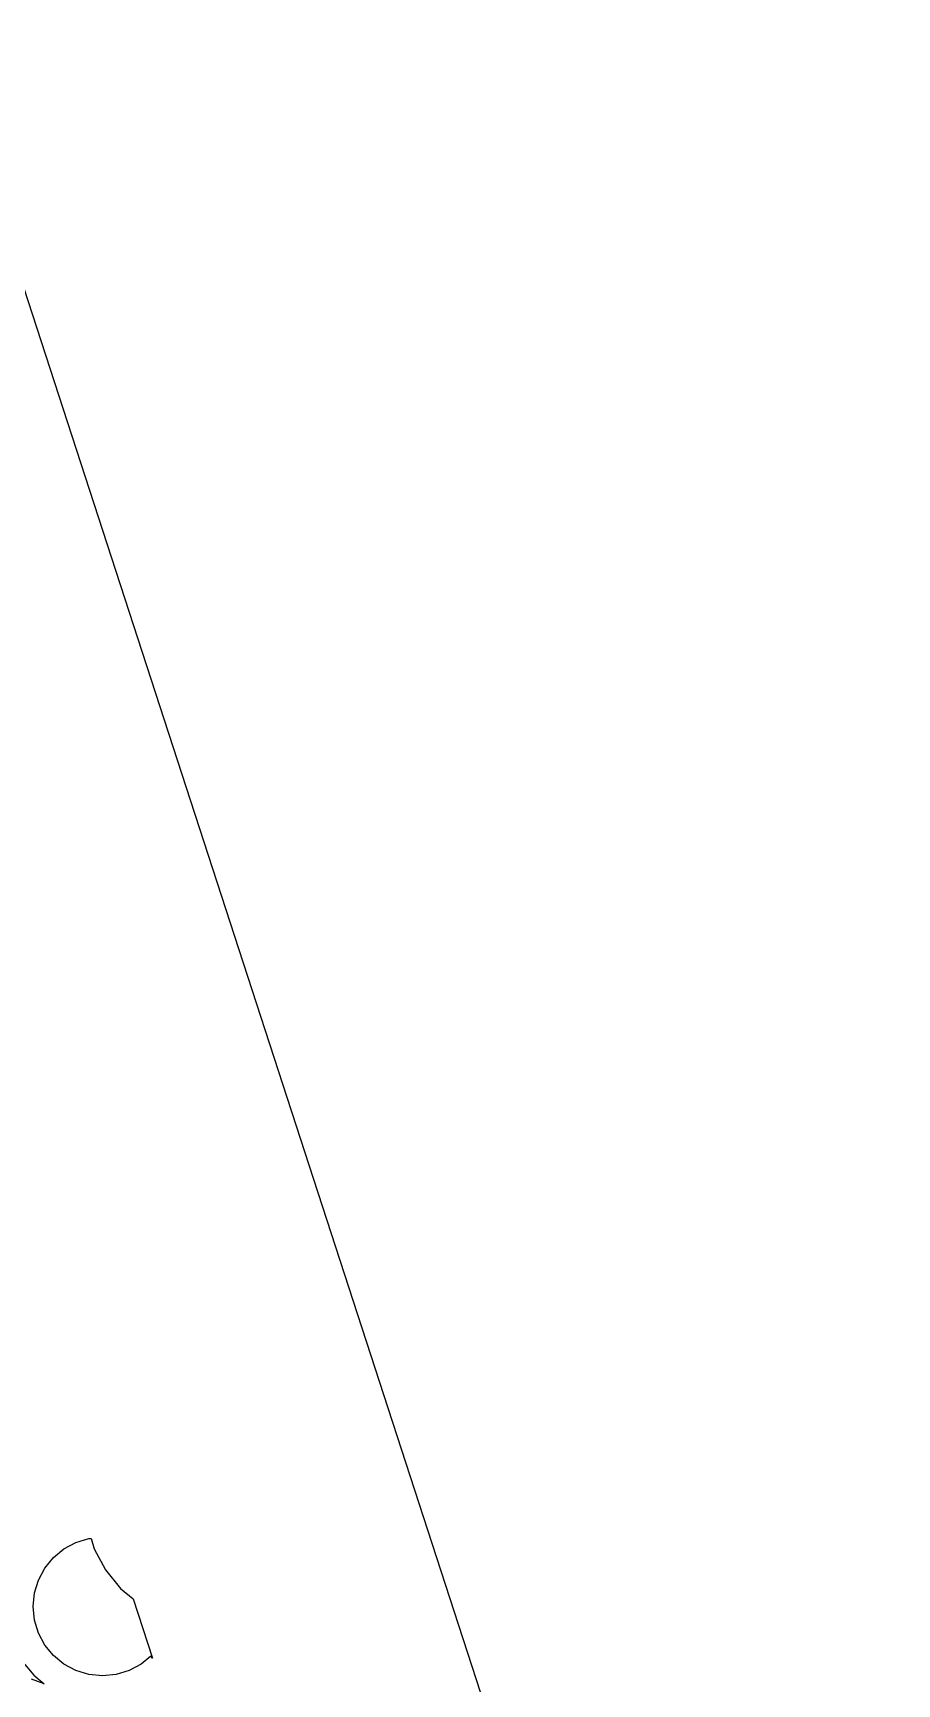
# Model space of a CAD drawing. Header units: metres. Extents: x -75 to 75, y 0 to 231.
# Drawn here: x 40.6 to 75, y 51.4 to 117.2 of the extents above; entities that cross this region are included whole.
import ezdxf

# ---------------------------------------------------------------- set-up
doc = ezdxf.new("R2010")
doc.units = ezdxf.units.M

msp = doc.modelspace()

# ---------------------------------------------------------------- linework, layer by layer
for p, q in [((75, 0), (0, 230.826)), ((41.3967, 56.4394), (41.8147, 56.7833)), ((41.8147, 56.7833), (42.2937, 57.039)), ((42.2937, 57.039), (42.8109, 57.1955)), ((42.8109, 57.1955), (42.8961, 57.2036)), ((42.8961, 57.2036), (43.0237, 56.7815)), ((43.0237, 56.7815), (43.4719, 55.9442)), ((40.7977, 55.5436), (41.0534, 56.0214)), ((41.0534, 56.0214), (41.3967, 56.4394)), ((40.6406, 55.0258), (40.7977, 55.5436)), ((43.4719, 55.9442), (44.0738, 55.2102)), ((40.5878, 54.4871), (40.6406, 55.0258)), ((44.0738, 55.2102), (44.5779, 54.7968)), ((44.5779, 54.7968), (45.3465, 52.4314)), ((40.6411, 53.9473), (40.5878, 54.4871)), ((40.7977, 53.4301), (40.6411, 53.9473)), ((41.0534, 52.9517), (40.7977, 53.4301)), ((41.3967, 52.5337), (41.0534, 52.9517)), ((40.1274, 52.3325), (40.6087, 51.7451)), ((41.8147, 52.1898), (41.3967, 52.5337)), ((42.2937, 51.9341), (41.8147, 52.1898)), ((44.8855, 52.1898), (44.4077, 51.9341)), ((45.2792, 52.5134), (44.8855, 52.1898)), ((45.3465, 52.4314), (45.2792, 52.5134)), ((41.0215, 51.407), (40.5223, 51.5943)), ((40.6087, 51.7451), (41.0215, 51.407)), ((42.8109, 51.777), (42.2937, 51.9341)), ((43.3501, 51.7242), (42.8109, 51.777)), ((43.8894, 51.7776), (43.3501, 51.7242)), ((44.4077, 51.9341), (43.8894, 51.7776))]:
    msp.add_line(p, q)

doc.saveas('drawing.dxf')
